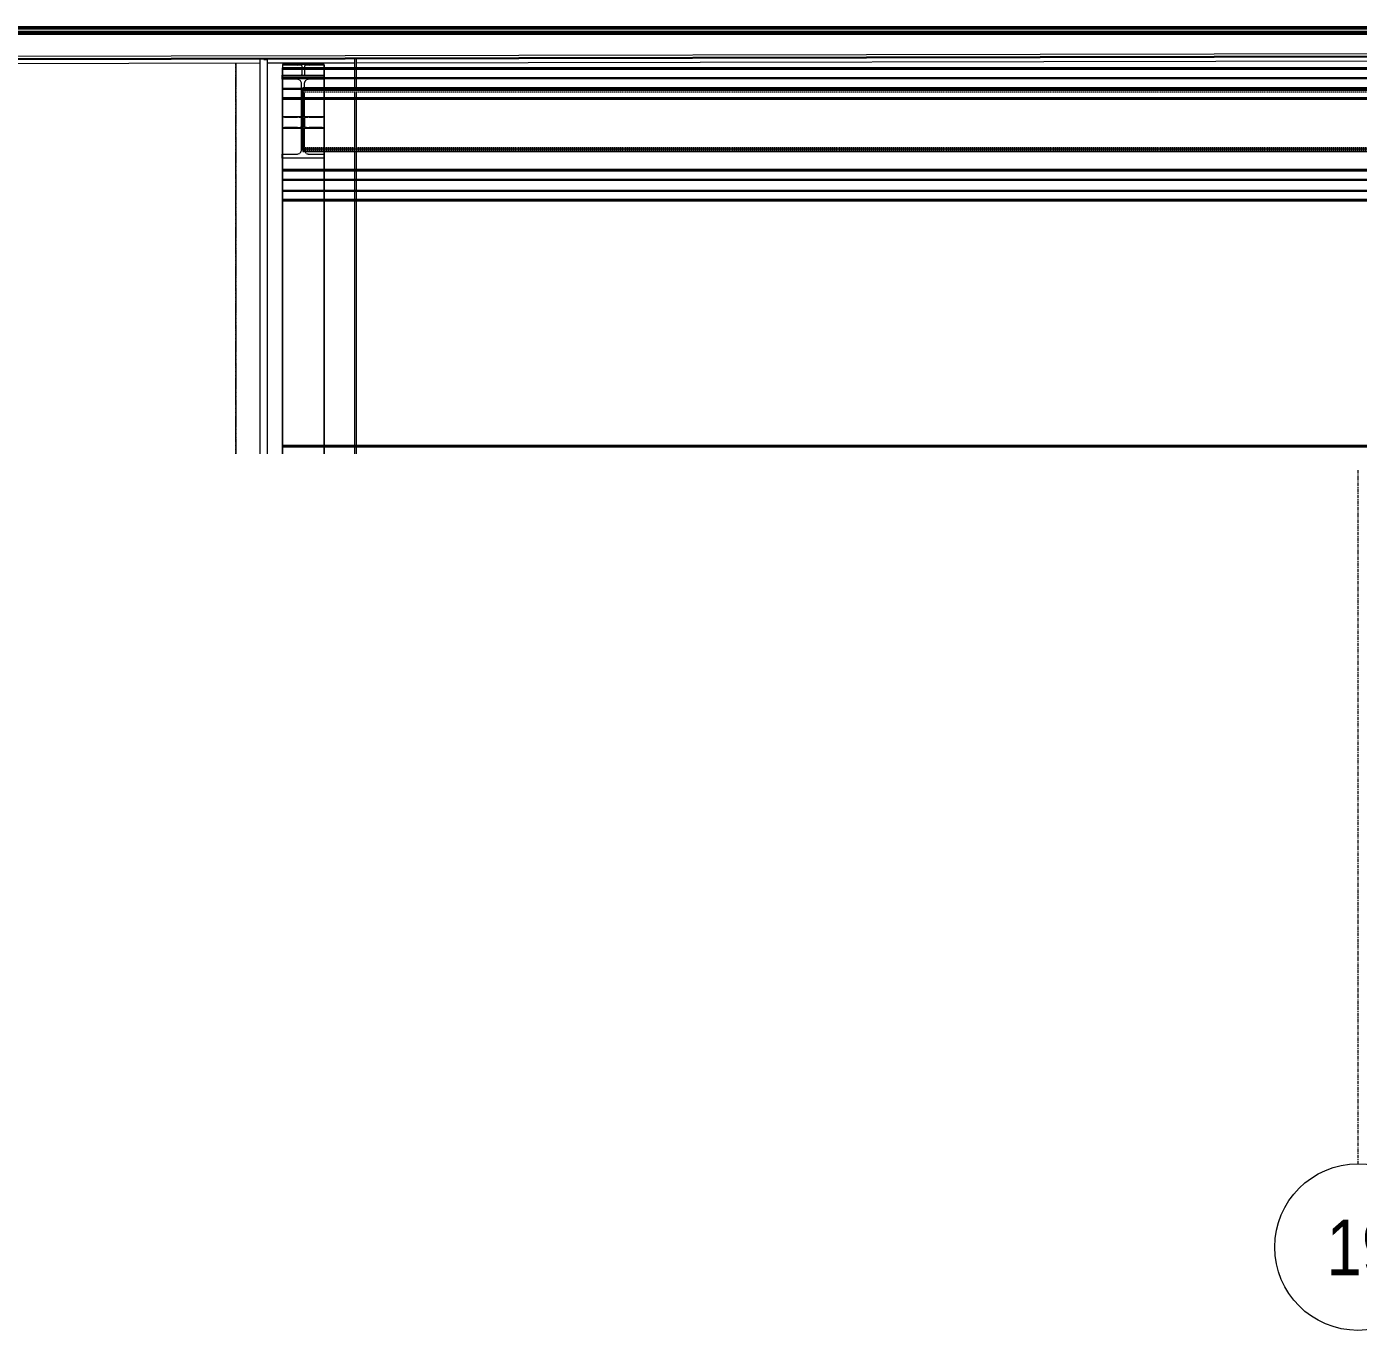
# Model space of a CAD drawing. Header units: centimetres. Extents: x -1906 to 5208, y -261 to 2955.
# Drawn here: x 3063.1 to 3543.2, y -206.2 to 263.5 of the extents above; entities that cross this region are included whole.
import ezdxf

# ---------------------------------------------------------------- set-up
doc = ezdxf.new("R2010")
doc.units = ezdxf.units.CM
for name, pattern in [('_Overhead', [0.47625, 0.3175, -0.15875]), ('_Overhead_2_', [0.47625, 0.3175, -0.15875]), ('Grid Line', [2.2225, 1.27, -0.3175, 0.3175, -0.3175]), ('Hidden', [0.714375, 0.47625, -0.238125])]:
    doc.linetypes.add(name, pattern=pattern)
for name, color, linetype, lineweight in [('A-FLOR', 7, 'Continuous', 18), ('A-WALL', 7, 'Continuous', 18), ('S-BEAM', 7, 'Continuous', 18), ('S-COLS', 7, 'Continuous', 18), ('S-GRID', 7, 'Continuous', 9), ('S-GRID-IDEN', 7, 'Continuous', 9)]:
    doc.layers.add(name, color=color, linetype=linetype, lineweight=lineweight)
doc.styles.add('Saira Condensed_1', font='SairaCondensed-Regular.ttf', dxfattribs={"height": 20})

# ---------------------------------------------------------------- blocks, each defined once
blk = doc.blocks.new('UC-Perfil universal-Pilar - 300 x 150-1495537-Planta Bodega almacenamiento insumos')
at = {"layer": 'S-COLS', "color": 253, "lineweight": 9, "true_color": 0xaaaaaa}
for p, q in [((-7.5, 15), (-7.36, 15)), ((-7.5, 13.46), (-7.5, 15)), ((-7.15, 15), (-7, 15)), ((-7, 15), (-6.82, 15)), ((-6.82, 15), (-6.63, 15)), ((-6.62, 15), (-1.52, 15)), ((-1.52, 15), (-1.17, 15)), ((-1.16, 15), (-0.86, 15)), ((-0.86, 15), (-0.64, 15)), ((-0.63, 15), (-0.49, 15)), ((-0.44, 15), (-0.15, 15)), ((-0.15, 15), (0.73, 15)), ((0.92, 15), (1.14, 15)), ((1.14, 15), (1.44, 15)), ((1.44, 15), (1.8, 15)), ((1.8, 15), (2.19, 15)), ((2.2, 15), (7.07, 15)), ((7.1, 15), (7.28, 15)), ((7.28, 15), (7.43, 15)), ((7.5, 15), (7.5, 14.68)), ((7.5, 14.68), (7.5, 14)), ((-7.36, 13.46), (-7.5, 13.46)), ((-7, 13.46), (-7.15, 13.46)), ((-6.82, 13.46), (-7, 13.46)), ((-6.63, 13.46), (-6.82, 13.46)), ((-2.02, 13.46), (-6.62, 13.46)), ((-0.5, 10.09), (-0.5, 11.94)), ((-0.5, 9.74), (-0.5, 10.09)), ((-0.5, 6.14), (-0.5, 9.74)), ((0.49, 11.94), (0.49, 10.4)), ((0.49, 10.27), (0.49, 10.12)), ((0.49, 10.09), (0.49, 9.93)), ((0.49, 9.62), (0.49, 9.45)), ((2.19, 13.46), (2.01, 13.46)), ((7.07, 13.46), (2.2, 13.46)), ((7.28, 13.46), (7.1, 13.46)), ((7.43, 13.46), (7.28, 13.46)), ((7.5, 14), (7.5, 13.65)), ((7.5, 13.65), (7.5, 13.46)), ((-0.5, 0), (-0.5, 6.14)), ((0.49, 9.12), (0.49, 8.95)), ((0.49, 8.62), (0.49, 8.45)), ((0.49, 8.43), (0.49, 8.2)), ((0.49, 8.2), (0.49, 6.14)), ((0.49, 6.14), (0.49, 0)), ((-0.5, -0.16), (-0.5, 0)), ((-0.5, -3.78), (-0.5, -0.35)), ((-0.5, -11.94), (-0.5, -3.94)), ((0.49, 0), (0.49, -0.18)), ((0.49, -0.39), (0.49, -2.95)), ((0.49, -3.05), (0.49, -3.7)), ((0.49, -3.92), (0.49, -10.15)), ((-7.5, -13.46), (-7.36, -13.46)), ((-7.5, -15), (-7.5, -13.46)), ((-7.36, -13.46), (-6.15, -13.46)), ((-6.15, -13.46), (-2.02, -13.46)), ((0.49, -10.15), (0.49, -10.39)), ((0.49, -10.39), (0.49, -10.62)), ((0.49, -10.65), (0.49, -10.82)), ((0.49, -11.15), (0.49, -11.32)), ((0.49, -11.65), (0.49, -11.82)), ((2.01, -13.46), (2.17, -13.46)), ((2.2, -13.46), (6.43, -13.46)), ((6.43, -13.46), (7.5, -13.46)), ((7.5, -13.46), (7.5, -15)), ((-7.36, -15), (-7.5, -15)), ((-5.21, -15), (-7.36, -15)), ((-1.55, -15), (-5.21, -15)), ((-1.19, -15), (-1.52, -15)), ((-0.89, -15), (-1.16, -15)), ((-0.65, -15), (-0.86, -15)), ((-0.5, -15), (-0.63, -15)), ((0.73, -15), (-0.45, -15)), ((0.9, -15), (0.77, -15)), ((1.12, -15), (0.92, -15)), ((1.42, -15), (1.14, -15)), ((1.77, -15), (1.44, -15)), ((2.16, -15), (1.8, -15)), ((5.49, -15), (2.2, -15)), ((7.5, -15), (5.49, -15))]:
    blk.add_line(p, q, dxfattribs=at)
for centre, start, end in [((-2.02, 11.94), 70.6566, 86.0576), ((-2.02, 11.94), 60, 70.4616), ((-2.02, 11.94), 39.0034, 55.0026), ((-2.02, 11.94), 20.9808, 38.7846), ((-2.02, 11.94), 0, 20.4999), ((2.01, 11.94), 150, 180), ((2.01, 11.94), 138.4234, 145.9576), ((2.01, 11.94), 126.2174, 138.3219), ((2.01, 11.94), 112.7123, 120), ((2.01, 11.94), 98.6179, 112.5638), ((2.01, 11.94), 90, 98.4439), ((-2.02, -11.94), 273.9424, 288.3464), ((-2.02, -11.94), 289.5384, 300), ((-2.02, -11.94), 304.9974, 319.9952), ((-2.02, -11.94), 323.0251, 330), ((-2.02, -11.94), 330, 337.0116), ((-2.02, -11.94), 339.5001, 358.8413), ((2.01, -11.94), 187.2232, 194.984), ((2.01, -11.94), 194.9888, 200.9435), ((2.01, -11.94), 221.6781, 233.0105), ((2.01, -11.94), 240, 246.5304), ((2.01, -11.94), 247.4362, 260.475), ((2.01, -11.94), 261.5561, 270)]:
    blk.add_arc(centre, 1.52, start, end, dxfattribs=at)
blk = doc.blocks.new('M_S Shapes - 150 x 400-V70-Planta Bodega almacenamiento insumos')
at = {"layer": 'S-BEAM', "color": 254, "lineweight": 9, "true_color": 0xcccccc}
for p, q in [((-2920.44, 249.88), (-2935.44, 249.88)), ((-2935.44, 249.88), (-2935.44, 249.83)), ((-2935.44, 249.83), (-2935.44, 248.7)), ((-2935.44, 249.83), (-2935.44, 248.7)), ((-2934.7, 249.74), (-2929.99, 249.66)), ((-2925.88, 249.66), (-2921.17, 249.74)), ((-2920.44, 249.83), (-2920.44, 249.88)), ((-2920.44, 248.7), (-2920.44, 249.83)), ((-2920.44, 249.83), (-2920.44, 248.7)), ((-2935.44, 248.7), (-2935.44, 245.78)), ((-2935.44, 248.7), (-2935.44, 245.78)), ((-2935.44, 245.83), (-2935.44, 245.78)), ((-2935.44, 245.78), (-2935.44, 245.11)), ((-2935.44, 245.78), (-2920.44, 245.78)), ((-2935.44, 245.11), (-2935.44, 245.78)), ((-2935.44, 245.78), (-2935.44, 245.11)), ((-2935.44, 245.11), (-2935.44, 244.76)), ((-2935.44, 244.76), (-2935.44, 245.11)), ((-2935.44, 245.11), (-2935.44, 244.76)), ((-2929.99, 246), (-2934.7, 245.92)), ((-2928.52, 249.49), (-2928.52, 248.7)), ((-2928.52, 248.7), (-2928.52, 246.18)), ((-2927.35, 248.7), (-2927.35, 249.49)), ((-2927.35, 246.18), (-2927.35, 248.7)), ((-2921.17, 245.92), (-2925.88, 246)), ((-2920.44, 245.78), (-2920.44, 248.7)), ((-2920.44, 248.7), (-2920.44, 245.78)), ((-2920.44, 245.78), (-2920.44, 245.83)), ((-2920.44, 245.11), (-2920.44, 245.78)), ((-2920.44, 245.78), (-2920.44, 245.11)), ((-2920.44, 245.78), (-2920.44, 245.11)), ((-2920.44, 244.76), (-2920.44, 245.11)), ((-2920.44, 245.11), (-2920.44, 244.76)), ((-2920.44, 245.11), (-2920.44, 244.76)), ((-2935.44, 244.76), (-2935.44, 241.19)), ((-2935.44, 241.19), (-2935.44, 244.76)), ((-2935.44, 244.76), (-2935.44, 241.19)), ((-2935.44, 241.19), (-2935.44, 240.84)), ((-2935.44, 240.84), (-2935.44, 241.19)), ((-2935.44, 241.19), (-2935.44, 240.84)), ((-2935.44, 240.84), (-2935.44, 237.25)), ((-2935.44, 237.25), (-2935.44, 240.84)), ((-2935.44, 240.84), (-2935.44, 237.25)), ((-2920.44, 241.51), (-2920.44, 244.76)), ((-2920.44, 244.76), (-2920.44, 241.51)), ((-2920.44, 244.76), (-2920.44, 241.19)), ((-2920.44, 241.23), (-2920.44, 241.38)), ((-2920.44, 241.38), (-2920.44, 241.23)), ((-2920.44, 241.03), (-2920.44, 241.19)), ((-2920.44, 241.19), (-2920.44, 241.03)), ((-2920.44, 241.19), (-2920.44, 240.84)), ((-2920.44, 240.84), (-2920.44, 237.25)), ((-2920.44, 240.56), (-2920.44, 240.73)), ((-2920.44, 240.73), (-2920.44, 240.56)), ((-2920.44, 240.06), (-2920.44, 240.23)), ((-2920.44, 240.23), (-2920.44, 240.06)), ((-2935.44, 237.25), (-2935.44, 227.01)), ((-2935.44, 212.06), (-2935.44, 237.25)), ((-2935.44, 237.25), (-2935.44, 231.06)), ((-2920.44, 239.56), (-2920.44, 239.73)), ((-2920.44, 239.73), (-2920.44, 239.56)), ((-2920.44, 239.3), (-2920.44, 239.53)), ((-2920.44, 239.53), (-2920.44, 239.3)), ((-2920.44, 237.25), (-2920.44, 239.3)), ((-2920.44, 239.3), (-2920.44, 237.25)), ((-2920.44, 227.01), (-2920.44, 237.25)), ((-2920.44, 237.25), (-2920.44, 231.06)), ((-2920.44, 237.25), (-2920.44, 212.06)), ((-2935.44, 231.06), (-2935.44, 227.01)), ((-2920.44, 231.06), (-2920.44, 227.01)), ((-2935.44, 227.01), (-2935.44, 212.06)), ((-2935.44, 227.01), (-2935.44, 217.65)), ((-2920.44, 220.96), (-2920.44, 227.01)), ((-2920.44, 227.01), (-2920.44, 220.96)), ((-2920.44, 220.72), (-2920.44, 220.96)), ((-2920.44, 220.96), (-2920.44, 220.72)), ((-2935.44, 216.11), (-2935.44, 212.06)), ((-2920.44, 220.49), (-2920.44, 220.71)), ((-2920.44, 220.71), (-2920.44, 220.49)), ((-2920.44, 220.29), (-2920.44, 220.46)), ((-2920.44, 220.46), (-2920.44, 220.29)), ((-2920.44, 219.79), (-2920.44, 219.96)), ((-2920.44, 219.96), (-2920.44, 219.79)), ((-2920.44, 219.29), (-2920.44, 219.46)), ((-2920.44, 219.46), (-2920.44, 219.29)), ((-2920.44, 218.79), (-2920.44, 218.98)), ((-2920.44, 218.98), (-2920.44, 218.79)), ((-2920.44, 218.64), (-2920.44, 218.79)), ((-2920.44, 218.79), (-2920.44, 218.64)), ((-2920.44, 212.06), (-2920.44, 218.51)), ((-2920.44, 218.51), (-2920.44, 212.06)), ((-2935.44, 212.06), (-2935.44, 208.47)), ((-2935.44, 208.47), (-2935.44, 212.06)), ((-2935.44, 212.06), (-2935.44, 208.47)), ((-2920.44, 208.47), (-2920.44, 212.06)), ((-2920.44, 212.06), (-2920.44, 208.47)), ((-2920.44, 212.06), (-2920.44, 208.47)), ((-2935.44, 208.4), (-2935.44, 208.12)), ((-2935.44, 208.12), (-2935.44, 208.4)), ((-2935.44, 208.4), (-2935.44, 208.12)), ((-2935.44, 208.12), (-2935.44, 204.55)), ((-2935.44, 204.55), (-2935.44, 208.12)), ((-2935.44, 208.12), (-2935.44, 204.55)), ((-2920.44, 208.12), (-2920.44, 208.4)), ((-2920.44, 208.4), (-2920.44, 208.12)), ((-2920.44, 208.4), (-2920.44, 208.12)), ((-2920.44, 204.55), (-2920.44, 208.12)), ((-2920.44, 208.12), (-2920.44, 204.55)), ((-2920.44, 208.12), (-2920.44, 204.55)), ((-2935.44, 204.55), (-2935.44, 204.2)), ((-2935.44, 204.2), (-2935.44, 204.55)), ((-2935.44, 204.55), (-2935.44, 204.2)), ((-2935.44, 204.2), (-2935.44, 200.61)), ((-2935.44, 200.61), (-2935.44, 204.2)), ((-2935.44, 204.2), (-2935.44, 200.61)), ((-2920.44, 204.2), (-2920.44, 204.55)), ((-2920.44, 204.55), (-2920.44, 204.2)), ((-2920.44, 204.55), (-2920.44, 204.2)), ((-2920.44, 200.61), (-2920.44, 204.2)), ((-2920.44, 204.2), (-2920.44, 200.61)), ((-2920.44, 204.2), (-2920.44, 200.61)), ((-2935.44, 200.61), (-2935.44, 112.64)), ((-2935.44, 112.64), (-2935.44, 200.61)), ((-2935.44, 200.61), (-2935.44, 112.64)), ((-2920.44, 112.64), (-2920.44, 200.61)), ((-2920.44, 200.61), (-2920.44, 112.64)), ((-2920.44, 200.61), (-2920.44, 112.64)), ((-2935.44, 112.64), (-2935.44, 109.59)), ((-2935.44, 109.59), (-2935.44, 112.64)), ((-2935.44, 112.64), (-2935.44, 109.59)), ((-2920.44, 109.59), (-2920.44, 112.64)), ((-2920.44, 112.64), (-2920.44, 109.59)), ((-2920.44, 112.64), (-2920.44, 109.59))]:
    blk.add_line(p, q, dxfattribs=at)
for centre, major_axis, start_param, end_param in [((-2934.56, 249.83), (0.88, 0), 3.141593, 4.54724), ((-2930.28, 249.49), (1.76, 0), 0, 1.405647), ((-2925.59, 249.49), (1.76, 0), 1.735945, 3.141593), ((-2921.32, 249.83), (0.88, 0), 4.877538, 6.283185), ((-2934.56, 245.83), (0.88, 0), 2.673044, 3.141593), ((-2934.56, 245.83), (0.88, 0), 2.204494, 2.673044), ((-2934.56, 245.83), (0.88, 0), 1.97022, 2.204494), ((-2934.56, 245.83), (0.88, 0), 1.735945, 1.97022), ((-2930.28, 246.18), (1.76, 0), 4.877538, 5.111813), ((-2930.28, 246.18), (1.76, 0), 5.111813, 6.048911), ((-2930.28, 246.18), (1.76, 0), 6.048911, 6.283185), ((-2925.59, 246.18), (1.76, 0), 3.141593, 4.54724), ((-2921.32, 245.83), (0.88, 0), 0, 1.405647)]:
    blk.add_ellipse(centre, major_axis=major_axis, ratio=0.10227, start_param=start_param, end_param=end_param, dxfattribs=at)
blk = doc.blocks.new('Costanera Perfil Z - Parametrizado - Costanera Perfil Z - Parametrizado-1497837-Planta Bodega almacenamiento insumos')
at = {"layer": 'S-BEAM', "color": 254, "lineweight": 9, "true_color": 0xcccccc}
for p, q in [((-5.73, 244.42), (-5.73, -829.56)), ((-5.43, 244.42), (-5.43, -829.56)), ((-5.37, -829.56), (-5.37, 244.42)), ((-5.13, 244.42), (-5.13, -829.56)), ((-5.37, -829.56), (-5.73, -829.56)), ((-5.73, -829.56), (-5.43, -829.56)), ((-5.37, -829.56), (-5.13, -829.56)), ((-2.68, -829.56), (-5.37, -829.56)), ((-5.13, -829.56), (-2.68, -829.56))]:
    blk.add_line(p, q, dxfattribs=at)
blk = doc.blocks.new('Costanera Perfil Z - Parametrizado - Costanera Perfil Z - Parametrizado-V71-Planta Bodega almacenamiento insumos')
at = {"layer": 'S-BEAM', "color": 254, "lineweight": 9, "true_color": 0xcccccc}
for p, q in [((-5.73, 244.42), (-5.73, -829.56)), ((-5.43, 244.42), (-5.43, -829.56)), ((-5.37, -829.56), (-5.37, 244.42)), ((-5.13, 244.42), (-5.13, -829.56)), ((-2.13, 244.42), (-2.13, -829.56)), ((-1.78, 244.42), (-1.78, -829.56)), ((1.78, 244.42), (1.78, -829.56)), ((2.13, 244.42), (2.13, -829.56)), ((5.13, 244.42), (5.13, -829.56)), ((5.37, 244.42), (5.37, -829.56)), ((5.43, 244.42), (5.43, -829.56)), ((5.73, 244.42), (5.73, -829.56)), ((-5.37, -829.56), (-5.73, -829.56)), ((-5.73, -829.56), (-5.43, -829.56)), ((-5.37, -829.56), (-5.13, -829.56)), ((2.13, -829.56), (-5.37, -829.56)), ((-5.13, -829.56), (1.78, -829.56)), ((1.78, -829.56), (-2.13, -829.56)), ((-2.13, -829.56), (-1.78, -829.56)), ((-1.78, -829.56), (1.78, -829.56)), ((1.78, -829.56), (-1.78, -829.56)), ((-1.78, -829.56), (1.78, -829.56)), ((1.78, -829.56), (2.13, -829.56)), ((2.13, -829.56), (1.78, -829.56)), ((1.78, -829.56), (2.13, -829.56)), ((2.13, -829.56), (5.37, -829.56)), ((5.13, -829.56), (2.13, -829.56)), ((5.43, -829.56), (5.13, -829.56)), ((5.43, -829.56), (5.73, -829.56)), ((5.73, -829.56), (5.43, -829.56))]:
    blk.add_line(p, q, dxfattribs=at)
blk = doc.blocks.new('Costanera Perfil Z - Parametrizado - Costanera Perfil Z - Parametrizado-V72-Planta Bodega almacenamiento insumos')
at = {"layer": 'S-BEAM', "color": 254, "lineweight": 9, "true_color": 0xcccccc}
for p, q in [((1.78, 244.42), (1.78, -829.56)), ((2.13, 244.42), (2.13, -829.56)), ((5.13, 244.42), (5.13, -829.56)), ((5.37, 244.42), (5.37, -829.56)), ((5.43, 244.42), (5.43, -829.56)), ((5.73, 244.42), (5.73, -829.56)), ((-5.73, -15.62), (-5.73, -829.56)), ((-5.43, -15.62), (-5.43, -829.56)), ((-5.37, -829.56), (-5.37, -15.62)), ((-5.13, -15.62), (-5.13, -829.56)), ((-2.13, -15.61), (-2.13, -829.56)), ((-1.78, -15.61), (-1.78, -829.56)), ((-5.37, -829.56), (-5.73, -829.56)), ((-5.73, -829.56), (-5.43, -829.56)), ((-5.37, -829.56), (-5.13, -829.56)), ((2.13, -829.56), (-5.37, -829.56)), ((-5.13, -829.56), (1.78, -829.56)), ((1.78, -829.56), (-2.13, -829.56)), ((-2.13, -829.56), (-1.78, -829.56)), ((-1.78, -829.56), (1.78, -829.56)), ((1.78, -829.56), (-1.78, -829.56)), ((-1.78, -829.56), (1.78, -829.56)), ((1.78, -829.56), (2.13, -829.56)), ((2.13, -829.56), (1.78, -829.56)), ((1.78, -829.56), (2.13, -829.56)), ((2.13, -829.56), (5.37, -829.56)), ((5.13, -829.56), (2.13, -829.56)), ((5.43, -829.56), (5.13, -829.56)), ((5.43, -829.56), (5.73, -829.56)), ((5.73, -829.56), (5.43, -829.56))]:
    blk.add_line(p, q, dxfattribs=at)
blk = doc.blocks.new('HSS Rectangular - 120 x 220-1499642-Planta Bodega almacenamiento insumos')
at = {"layer": 'S-BEAM', "color": 254, "lineweight": 9, "true_color": 0xcccccc}
for p, q in [((-2920.44, 241.51), (-2928.08, 241.51)), ((-2928.08, 241.51), (-2928.08, 241.48)), ((-2928.08, 241.51), (-2928.08, 241.23)), ((-2928.08, 241.48), (-2928.08, 241.23)), ((-2928.08, 241.2), (-2928.08, 241.03)), ((-2928.08, 241.2), (-2928.08, 241.03)), ((-2928.08, 241.03), (-2928.08, 240.85)), ((-2928.08, 240.98), (-2928.08, 241.01)), ((-2928.08, 240.98), (-2928.08, 241.01)), ((-2928.08, 240.88), (-2928.08, 240.98)), ((-2928.08, 240.88), (-2928.08, 240.98)), ((-2928.08, 240.81), (-2928.08, 240.56)), ((-2928.08, 240.73), (-2928.08, 240.56)), ((-2928.08, 240.56), (-2928.08, 240.73)), ((-2928.08, 240.56), (-2928.08, 240.73)), ((-2928.08, 237.25), (-2928.08, 240.56)), ((-2928.08, 240.39), (-2928.08, 240.53)), ((-2928.08, 240.23), (-2928.08, 240.06)), ((-2928.08, 240.06), (-2928.08, 240.23)), ((-2928.08, 240.06), (-2928.08, 240.23)), ((-2195.58, 241.51), (-2920.44, 241.51)), ((-2928.08, 240.03), (-2928.08, 237.25)), ((-2928.08, 239.73), (-2928.08, 239.56)), ((-2928.08, 239.56), (-2928.08, 239.73)), ((-2928.08, 239.53), (-2928.08, 237.25)), ((-2928.08, 239.06), (-2928.08, 239.53)), ((-2928.08, 237.25), (-2928.08, 239.06)), ((-2928.08, 237.25), (-2928.08, 230.08)), ((-2928.08, 228.84), (-2928.08, 237.25)), ((-2928.08, 237.25), (-2928.08, 228.89)), ((-2928.08, 230.03), (-2928.08, 237.25)), ((-2928.08, 230.08), (-2928.08, 227.4)), ((-2928.08, 227.4), (-2928.08, 230.03)), ((-2928.08, 228.89), (-2928.08, 227.4)), ((-2928.08, 227.4), (-2928.08, 228.84)), ((-2928.08, 227.4), (-2928.08, 227.23)), ((-2928.08, 227.23), (-2928.08, 227.4)), ((-2928.08, 227.4), (-2928.08, 227.23)), ((-2928.08, 227.23), (-2928.08, 227.4)), ((-2928.08, 227.18), (-2928.08, 220.49)), ((-2928.08, 220.46), (-2928.08, 227.18)), ((-2928.08, 227.18), (-2928.08, 220.96)), ((-2928.08, 220.96), (-2928.08, 227.18)), ((-2928.08, 220.72), (-2928.08, 220.96)), ((-2928.08, 220.49), (-2928.08, 220.96)), ((-2928.08, 220.49), (-2928.08, 220.72)), ((-2928.08, 220.46), (-2928.08, 220.29)), ((-2928.08, 220.46), (-2928.08, 219.51)), ((-2928.08, 220.29), (-2928.08, 220.46)), ((-2928.08, 220.29), (-2928.08, 220.46)), ((-2928.08, 220.04), (-2928.08, 220.14)), ((-2928.08, 220.04), (-2928.08, 220.14)), ((-2928.08, 220.01), (-2928.08, 220.04)), ((-2928.08, 220.01), (-2928.08, 220.04)), ((-2928.08, 219.96), (-2928.08, 219.79)), ((-2928.08, 219.64), (-2928.08, 219.51)), ((-2928.08, 219.51), (-2920.44, 219.51)), ((-2920.44, 219.51), (-2195.58, 219.51))]:
    blk.add_line(p, q, dxfattribs=at)
at = {"layer": 'S-BEAM', "color": 254, "linetype": 'Hidden', "lineweight": 9, "true_color": 0xcccccc}
for p, q in [((-2928.08, 241.01), (-2920.44, 241.01)), ((-2920.44, 241.01), (-2195.58, 241.01)), ((-2928.08, 220.01), (-2920.44, 220.01)), ((-2920.44, 220.01), (-2195.58, 220.01))]:
    blk.add_line(p, q, dxfattribs=at)
blk = doc.blocks.new('Costanera Perfil Z - Parametrizado - h_22cm-1725872-Planta Bodega almacenamiento insumos')
at = {"layer": 'S-BEAM', "color": 254, "lineweight": 9, "true_color": 0xcccccc}
for p, q in [((-10.75, -662.81), (-10.75, 2410.56)), ((-10.75, 2410.56), (-10.75, -662.81)), ((-10.45, 2410.56), (-10.45, -662.81)), ((-10.45, 2410.56), (-10.45, -662.81)), ((-8.8, 2385.58), (-8.8, -662.81)), ((-8.8, 2385.58), (-8.8, -662.81))]:
    blk.add_line(p, q, dxfattribs=at)
blk = doc.blocks.new('Costanera Perfil Z - Parametrizado - h_22cm-1725829-Planta Bodega almacenamiento insumos')
at = {"layer": 'S-BEAM', "color": 254, "lineweight": 9, "true_color": 0xcccccc}
for p, q in [((-10.75, -661.98), (-10.75, 2411.39)), ((-10.75, 2411.39), (-10.75, -661.98)), ((-10.45, 2411.39), (-10.45, -661.98)), ((-10.45, 2411.39), (-10.45, -661.98)), ((-8.8, 2386.41), (-8.8, -661.98)), ((-8.8, 2386.41), (-8.8, -661.98))]:
    blk.add_line(p, q, dxfattribs=at)
blk = doc.blocks.new('Costanera Perfil Z - Parametrizado - h_22cm-1725795-Planta Bodega almacenamiento insumos')
at = {"layer": 'S-BEAM', "color": 254, "lineweight": 9, "true_color": 0xcccccc}
for p, q in [((-10.75, -662.4), (-10.75, 2385.99)), ((-10.75, 2385.99), (-10.75, -662.4)), ((-10.45, 2385.99), (-10.45, -662.4)), ((-10.45, 2385.99), (-10.45, -662.4)), ((-8.8, 2385.99), (-8.8, -662.4)), ((-8.8, 2385.99), (-8.8, -662.4))]:
    blk.add_line(p, q, dxfattribs=at)
blk = doc.blocks.new('Costanera Perfil Z - Parametrizado - h_22cm-1725974-Planta Bodega almacenamiento insumos')
at = {"layer": 'S-BEAM', "color": 254, "lineweight": 9, "true_color": 0xcccccc}
for p, q in [((-10.75, -1416), (-10.75, 1391.02)), ((-10.75, 1391.02), (-10.75, -1416)), ((-10.45, 1391.02), (-10.45, -1416)), ((-10.45, 1391.02), (-10.45, -1416)), ((-8.8, 1391.02), (-8.8, -1416)), ((-8.8, 1391.02), (-8.8, -1416))]:
    blk.add_line(p, q, dxfattribs=at)
blk = doc.blocks.new('Costanera Perfil Z - Parametrizado - h_22cm-V77-Planta Bodega almacenamiento insumos')
at = {"layer": 'S-BEAM', "color": 254, "lineweight": 9, "true_color": 0xcccccc}
for p, q in [((-10.75, -1416), (-10.75, 1391.02)), ((-10.75, 1391.02), (-10.75, -1416)), ((-10.45, 1391.02), (-10.45, -1416)), ((-10.45, 1391.02), (-10.45, -1416)), ((-8.8, 1391.02), (-8.8, -1416)), ((-8.8, 1391.02), (-8.8, -1416))]:
    blk.add_line(p, q, dxfattribs=at)
blk = doc.blocks.new('Costanera Perfil Z - Parametrizado - h_22cm-V78-Planta Bodega almacenamiento insumos')
at = {"layer": 'S-BEAM', "color": 254, "lineweight": 9, "true_color": 0xcccccc}
for p, q in [((-10.75, -1416), (-10.75, 1391.02)), ((-10.75, 1391.02), (-10.75, -1416)), ((-10.45, 1391.02), (-10.45, -1416)), ((-10.45, 1391.02), (-10.45, -1416)), ((-8.8, 1391.02), (-8.8, -1416)), ((-8.8, 1391.02), (-8.8, -1416))]:
    blk.add_line(p, q, dxfattribs=at)
blk = doc.blocks.new('PQ_RVR_EST-01_ZZ_ZZ_MO_T_A_rvt-2-Planta Bodega almacenamiento insumos')
at = {"layer": 'A-FLOR', "color": 254, "linetype": '_Overhead', "lineweight": 9, "true_color": 0xd4d4d4}
for p, q in [((-2952.28, 109.59), (-2952.28, 250.45)), ((-2952.28, 250.45), (-2952.28, 109.59))]:
    blk.add_line(p, q, dxfattribs=at)
at = {"layer": 'S-BEAM', "color": 254, "lineweight": 9, "true_color": 0xcccccc}
for name, p, rotation in [('Costanera Perfil Z - Parametrizado - h_22cm-1725872-Planta Bodega almacenamiento insumos', (-2524.27, 272.34), 90.00000000000001), ('Costanera Perfil Z - Parametrizado - h_22cm-1725829-Planta Bodega almacenamiento insumos', (-2523.44, 272.08), 90.00000000000001), ('Costanera Perfil Z - Parametrizado - h_22cm-1725795-Planta Bodega almacenamiento insumos', (-2523.85, 271.54), 90.00000000000001), ('Costanera Perfil Z - Parametrizado - h_22cm-1725974-Planta Bodega almacenamiento insumos', (-3518.83, 271.54), 90.00000000000001), ('Costanera Perfil Z - Parametrizado - h_22cm-V77-Planta Bodega almacenamiento insumos', (-3518.83, 271.54), 90.00000000000001), ('Costanera Perfil Z - Parametrizado - h_22cm-V78-Planta Bodega almacenamiento insumos', (-3518.83, 271.54), 90.00000000000001), ('Costanera Perfil Z - Parametrizado - Costanera Perfil Z - Parametrizado-V72-Planta Bodega almacenamiento insumos', (-2105.88, 242.98), 269.9999999999998), ('Costanera Perfil Z - Parametrizado - Costanera Perfil Z - Parametrizado-V71-Planta Bodega almacenamiento insumos', (-2105.88, 206.33), 269.9999999999998), ('Costanera Perfil Z - Parametrizado - Costanera Perfil Z - Parametrizado-1497837-Planta Bodega almacenamiento insumos', (-2105.88, 106.91), 269.9999999999998)]:
    blk.add_blockref(name, p, dxfattribs=dict(at, rotation=rotation))
for name in ['M_S Shapes - 150 x 400-V70-Planta Bodega almacenamiento insumos', 'HSS Rectangular - 120 x 220-1499642-Planta Bodega almacenamiento insumos']:
    blk.add_blockref(name, (0, 0), dxfattribs=at)
at = {"layer": 'S-COLS', "color": 254, "lineweight": 9, "true_color": 0xcccccc}
blk.add_blockref('UC-Perfil universal-Pilar - 300 x 150-1495537-Planta Bodega almacenamiento insumos', (-2928.08, 231.11), dxfattribs=at)
blk = doc.blocks.new('M_S Shapes - 150 x 400-V84-Planta Bodega almacenamiento insumos')
at = {"layer": 'S-BEAM', "color": 254, "lineweight": 9, "true_color": 0xcccccc}
for p, q in [((-2935.44, 231.1), (-2935.44, 231.06)), ((-2935.44, 231.06), (-2935.44, 227.01)), ((-2935.44, 231.06), (-2935.44, 227.01)), ((-2935.09, 231.1), (-2935.23, 231.1)), ((-2934.91, 231.1), (-2935.08, 231.1)), ((-2934.71, 231.1), (-2934.9, 231.1)), ((-2929.62, 231.1), (-2934.7, 231.1)), ((-2934.7, 230.97), (-2929.99, 230.89)), ((-2929.26, 231.1), (-2929.6, 231.1)), ((-2928.95, 231.1), (-2929.24, 231.1)), ((-2928.72, 231.1), (-2928.94, 231.1)), ((-2928.58, 231.1), (-2928.71, 231.1)), ((-2928.08, 231.1), (-2928.53, 231.1)), ((-2928.52, 230.71), (-2928.52, 227.4)), ((-2927.35, 231.1), (-2928.08, 231.1)), ((-2927.35, 230.03), (-2927.35, 230.71)), ((-2927.17, 231.1), (-2927.31, 231.1)), ((-2926.95, 231.1), (-2927.16, 231.1)), ((-2926.65, 231.1), (-2926.94, 231.1)), ((-2926.29, 231.1), (-2926.64, 231.1)), ((-2925.9, 231.1), (-2926.28, 231.1)), ((-2921.01, 231.1), (-2925.88, 231.1)), ((-2925.88, 230.89), (-2921.17, 230.97)), ((-2920.81, 231.1), (-2920.98, 231.1)), ((-2920.65, 231.1), (-2920.8, 231.1)), ((-2920.44, 231.06), (-2920.44, 231.1)), ((-2920.44, 227.01), (-2920.44, 231.06)), ((-2920.44, 231.06), (-2920.44, 227.01)), ((-2935.44, 227.06), (-2935.44, 227.01)), ((-2935.44, 227.01), (-2935.44, 212.06)), ((-2935.44, 227.01), (-2920.44, 227.01)), ((-2935.44, 212.06), (-2935.44, 227.01)), ((-2935.44, 227.01), (-2935.44, 217.65)), ((-2929.99, 227.23), (-2934.7, 227.15)), ((-2927.35, 228.84), (-2927.35, 230.03)), ((-2927.35, 227.4), (-2927.35, 228.84)), ((-2921.17, 227.15), (-2925.88, 227.23)), ((-2920.44, 227.01), (-2920.44, 227.06)), ((-2920.44, 220.96), (-2920.44, 227.01)), ((-2920.44, 227.01), (-2920.44, 220.96)), ((-2920.44, 227.01), (-2920.44, 212.06)), ((-2920.44, 220.72), (-2920.44, 220.96)), ((-2920.44, 220.96), (-2920.44, 220.72)), ((-2935.44, 216.11), (-2935.44, 212.06)), ((-2920.44, 220.49), (-2920.44, 220.71)), ((-2920.44, 220.71), (-2920.44, 220.49)), ((-2920.44, 220.29), (-2920.44, 220.46)), ((-2920.44, 220.46), (-2920.44, 220.29)), ((-2920.44, 219.79), (-2920.44, 219.96)), ((-2920.44, 219.96), (-2920.44, 219.79)), ((-2920.44, 219.29), (-2920.44, 219.46)), ((-2920.44, 219.46), (-2920.44, 219.29)), ((-2920.44, 218.79), (-2920.44, 218.98)), ((-2920.44, 218.98), (-2920.44, 218.79)), ((-2920.44, 218.64), (-2920.44, 218.79)), ((-2920.44, 218.79), (-2920.44, 218.64)), ((-2920.44, 212.06), (-2920.44, 218.51)), ((-2920.44, 218.51), (-2920.44, 212.06)), ((-2935.44, 212.06), (-2935.44, 208.47)), ((-2935.44, 208.47), (-2935.44, 212.06)), ((-2935.44, 212.06), (-2935.44, 208.47)), ((-2920.44, 208.47), (-2920.44, 212.06)), ((-2920.44, 212.06), (-2920.44, 208.47)), ((-2920.44, 212.06), (-2920.44, 208.47)), ((-2935.44, 208.4), (-2935.44, 208.12)), ((-2935.44, 208.12), (-2935.44, 208.4)), ((-2935.44, 208.4), (-2935.44, 208.12)), ((-2935.44, 208.12), (-2935.44, 204.55)), ((-2935.44, 204.55), (-2935.44, 208.12)), ((-2935.44, 208.12), (-2935.44, 204.55)), ((-2920.44, 208.12), (-2920.44, 208.4)), ((-2920.44, 208.4), (-2920.44, 208.12)), ((-2920.44, 208.4), (-2920.44, 208.12)), ((-2920.44, 204.55), (-2920.44, 208.12)), ((-2920.44, 208.12), (-2920.44, 204.55)), ((-2920.44, 208.12), (-2920.44, 204.55)), ((-2935.44, 204.55), (-2935.44, 204.2)), ((-2935.44, 204.2), (-2935.44, 204.55)), ((-2935.44, 204.55), (-2935.44, 204.2)), ((-2935.44, 204.2), (-2935.44, 200.61)), ((-2935.44, 200.61), (-2935.44, 204.2)), ((-2935.44, 204.2), (-2935.44, 200.61)), ((-2920.44, 204.2), (-2920.44, 204.55)), ((-2920.44, 204.55), (-2920.44, 204.2)), ((-2920.44, 204.55), (-2920.44, 204.2)), ((-2920.44, 200.61), (-2920.44, 204.2)), ((-2920.44, 204.2), (-2920.44, 200.61)), ((-2920.44, 204.2), (-2920.44, 200.61)), ((-2935.44, 200.61), (-2935.44, 112.64)), ((-2935.44, 112.64), (-2935.44, 200.61)), ((-2935.44, 200.61), (-2935.44, 112.64)), ((-2920.44, 112.64), (-2920.44, 200.61)), ((-2920.44, 200.61), (-2920.44, 112.64)), ((-2920.44, 200.61), (-2920.44, 112.64)), ((-2935.44, 112.64), (-2935.44, 109.59)), ((-2935.44, 109.59), (-2935.44, 112.64)), ((-2935.44, 112.64), (-2935.44, 109.59)), ((-2920.44, 109.59), (-2920.44, 112.64)), ((-2920.44, 112.64), (-2920.44, 109.59)), ((-2920.44, 112.64), (-2920.44, 109.59))]:
    blk.add_line(p, q, dxfattribs=at)
for centre, major_axis, start_param, end_param in [((-2934.56, 231.06), (0.88, 0), 3.141593, 3.375867), ((-2934.56, 231.06), (0.88, 0), 3.375867, 4.54724), ((-2930.28, 230.71), (1.76, 0), 0, 1.405647), ((-2925.59, 230.71), (1.76, 0), 2.907318, 3.141593), ((-2925.59, 230.71), (1.76, 0), 2.673044, 2.907318), ((-2925.59, 230.71), (1.76, 0), 2.438769, 2.673044), ((-2925.59, 230.71), (1.76, 0), 2.204494, 2.438769), ((-2925.59, 230.71), (1.76, 0), 1.97022, 2.204494), ((-2925.59, 230.71), (1.76, 0), 1.735945, 1.97022), ((-2921.32, 231.06), (0.88, 0), 4.877538, 5.346087), ((-2921.32, 231.06), (0.88, 0), 5.346087, 5.814636), ((-2921.32, 231.06), (0.88, 0), 5.814636, 6.048911), ((-2921.32, 231.06), (0.88, 0), 6.048911, 6.283185), ((-2934.56, 227.06), (0.88, 0), 1.735945, 3.141593), ((-2930.28, 227.4), (1.76, 0), 4.877538, 5.814636), ((-2930.28, 227.4), (1.76, 0), 5.814636, 6.283185), ((-2925.59, 227.4), (1.76, 0), 3.141593, 3.610142), ((-2925.59, 227.4), (1.76, 0), 3.610142, 4.54724), ((-2921.32, 227.06), (0.88, 0), 0.468549, 1.405647), ((-2921.32, 227.06), (0.88, 0), 0, 0.468549)]:
    blk.add_ellipse(centre, major_axis=major_axis, ratio=0.10227, start_param=start_param, end_param=end_param, dxfattribs=at)
blk = doc.blocks.new('HSS Rectangular - 120 x 220-1948379-Planta Bodega almacenamiento insumos')
at = {"layer": 'S-BEAM', "color": 254, "lineweight": 9, "true_color": 0xcccccc}
for p, q in [((-2920.44, 240.51), (-2928.08, 240.51)), ((-2928.08, 240.51), (-2928.08, 240.38)), ((-2928.08, 240.51), (-2928.08, 240.38)), ((-2928.08, 240.38), (-2928.08, 240.23)), ((-2928.08, 240.23), (-2928.08, 240.03)), ((-2928.08, 240.23), (-2928.08, 240.06)), ((-2195.58, 240.51), (-2920.44, 240.51)), ((-2928.08, 240.03), (-2928.08, 239.81)), ((-2928.08, 239.88), (-2928.08, 240.01)), ((-2928.08, 239.98), (-2928.08, 240.01)), ((-2928.08, 239.88), (-2928.08, 239.98)), ((-2928.08, 239.81), (-2928.08, 239.56)), ((-2928.08, 239.73), (-2928.08, 239.56)), ((-2928.08, 239.56), (-2928.08, 239.73)), ((-2928.08, 239.56), (-2928.08, 239.73)), ((-2928.08, 237.25), (-2928.08, 239.56)), ((-2928.08, 239.53), (-2928.08, 237.25)), ((-2928.08, 239.06), (-2928.08, 239.53)), ((-2928.08, 239.3), (-2928.08, 239.53)), ((-2928.08, 239.06), (-2928.08, 239.3)), ((-2928.08, 239.06), (-2928.08, 237.25)), ((-2928.08, 237.25), (-2928.08, 239.06)), ((-2928.08, 237.25), (-2928.08, 230.08)), ((-2928.08, 228.84), (-2928.08, 237.25)), ((-2928.08, 237.25), (-2928.08, 228.89)), ((-2928.08, 230.03), (-2928.08, 237.25)), ((-2928.08, 230.08), (-2928.08, 227.4)), ((-2928.08, 227.4), (-2928.08, 230.03)), ((-2928.08, 228.89), (-2928.08, 227.4)), ((-2928.08, 227.4), (-2928.08, 228.84)), ((-2928.08, 227.4), (-2928.08, 227.23)), ((-2928.08, 227.23), (-2928.08, 227.4)), ((-2928.08, 227.4), (-2928.08, 227.23)), ((-2928.08, 227.23), (-2928.08, 227.4)), ((-2928.08, 227.18), (-2928.08, 220.49)), ((-2928.08, 219.46), (-2928.08, 227.18)), ((-2928.08, 227.18), (-2928.08, 219.98)), ((-2928.08, 220.96), (-2928.08, 227.18)), ((-2928.08, 220.49), (-2928.08, 220.96)), ((-2928.08, 220.46), (-2928.08, 220.29)), ((-2928.08, 220.29), (-2928.08, 220.46)), ((-2928.08, 219.96), (-2928.08, 219.79)), ((-2928.08, 219.79), (-2928.08, 219.96)), ((-2928.08, 219.79), (-2928.08, 219.96)), ((-2928.08, 219.46), (-2928.08, 219.29)), ((-2928.08, 219.46), (-2928.08, 218.51)), ((-2928.08, 219.29), (-2928.08, 219.46)), ((-2928.08, 219.29), (-2928.08, 219.46)), ((-2928.08, 219.04), (-2928.08, 219.14)), ((-2928.08, 219.01), (-2928.08, 219.14)), ((-2928.08, 219.01), (-2928.08, 219.04)), ((-2928.08, 218.98), (-2928.08, 218.51)), ((-2928.08, 218.51), (-2920.44, 218.51)), ((-2920.44, 218.51), (-2195.58, 218.51))]:
    blk.add_line(p, q, dxfattribs=at)
at = {"layer": 'S-BEAM', "color": 254, "linetype": 'Hidden', "lineweight": 9, "true_color": 0xcccccc}
for p, q in [((-2928.08, 240.01), (-2920.44, 240.01)), ((-2920.44, 240.01), (-2195.58, 240.01)), ((-2928.08, 219.01), (-2920.44, 219.01)), ((-2920.44, 219.01), (-2195.58, 219.01))]:
    blk.add_line(p, q, dxfattribs=at)
blk = doc.blocks.new('PQ_RVR_ARQ-01_ZZ_ZZ_MO_T_A_rvt-2-Planta Bodega almacenamiento insumos')
at = {"layer": 'A-FLOR', "color": 254, "linetype": '_Overhead_2_', "lineweight": 9, "true_color": 0xd4d4d4}
for p, q in [((-2952.28, 109.59), (-2952.28, 250.45)), ((-2952.28, 250.45), (-2952.28, 109.59))]:
    blk.add_line(p, q, dxfattribs=at)
at = {"layer": 'A-WALL', "color": 253, "true_color": 0xaaaaaa}
for p, q in [((-2074.9, 254.61), (-4978.95, 249.11)), ((-3563.45, 249.29), (-2943.46, 250.47)), ((-2943.46, 109.59), (-2943.46, 251.72)), ((-2942.21, 251.72), (-2940.96, 251.72)), ((-2940.96, 251.72), (-2940.96, 109.59)), ((-2940.96, 250.47), (-2909.43, 250.53)), ((-2908.93, 250.53), (-2121.5, 252.02))]:
    blk.add_line(p, q, dxfattribs=at)
at = {"layer": 'A-WALL', "color": 253, "lineweight": 9, "true_color": 0xaaaaaa}
for p, q in [((-1861.46, 253.77), (-4980.2, 247.86)), ((-4979.7, 248.36), (-1861.46, 254.27)), ((-2909.43, 248.7), (-2909.43, 251.78)), ((-2908.93, 251.78), (-2908.93, 248.7)), ((-2909.43, 245.11), (-2909.43, 248.7)), ((-2909.43, 244.76), (-2909.43, 245.11)), ((-2908.93, 248.7), (-2908.93, 245.11)), ((-2908.93, 245.11), (-2908.93, 244.76)), ((-2909.43, 241.51), (-2909.43, 244.76)), ((-2909.43, 241.23), (-2909.43, 241.38)), ((-2909.43, 241.03), (-2909.43, 241.19)), ((-2909.43, 240.56), (-2909.43, 240.73)), ((-2909.43, 240.06), (-2909.43, 240.23)), ((-2908.93, 244.76), (-2908.93, 241.51)), ((-2908.93, 241.38), (-2908.93, 241.23)), ((-2908.93, 241.19), (-2908.93, 241.03)), ((-2908.93, 240.73), (-2908.93, 240.56)), ((-2908.93, 240.23), (-2908.93, 240.06)), ((-2909.43, 239.56), (-2909.43, 239.73)), ((-2909.43, 239.3), (-2909.43, 239.53)), ((-2909.43, 237.25), (-2909.43, 239.3)), ((-2909.43, 220.96), (-2909.43, 237.25)), ((-2908.93, 239.73), (-2908.93, 239.56)), ((-2908.93, 239.53), (-2908.93, 239.3)), ((-2908.93, 239.3), (-2908.93, 237.25)), ((-2908.93, 237.25), (-2908.93, 220.96)), ((-2909.43, 220.72), (-2909.43, 220.96)), ((-2908.93, 220.96), (-2908.93, 220.72)), ((-2909.43, 220.49), (-2909.43, 220.71)), ((-2909.43, 220.29), (-2909.43, 220.45)), ((-2909.43, 219.79), (-2909.43, 219.96)), ((-2909.43, 219.29), (-2909.43, 219.45)), ((-2909.43, 218.79), (-2909.43, 218.98)), ((-2909.43, 218.64), (-2909.43, 218.78)), ((-2909.43, 212.06), (-2909.43, 218.51)), ((-2908.93, 220.71), (-2908.93, 220.49)), ((-2908.93, 220.45), (-2908.93, 220.29)), ((-2908.93, 219.96), (-2908.93, 219.79)), ((-2908.93, 219.45), (-2908.93, 219.29)), ((-2908.93, 218.98), (-2908.93, 218.79)), ((-2908.93, 218.78), (-2908.93, 218.64)), ((-2908.93, 218.51), (-2908.93, 212.06)), ((-2909.43, 208.47), (-2909.43, 212.06)), ((-2908.93, 212.06), (-2908.93, 208.47)), ((-2909.43, 208.12), (-2909.43, 208.4)), ((-2909.43, 204.55), (-2909.43, 208.12)), ((-2908.93, 208.4), (-2908.93, 208.12)), ((-2908.93, 208.12), (-2908.93, 204.55)), ((-2909.43, 204.2), (-2909.43, 204.55)), ((-2909.43, 200.61), (-2909.43, 204.2)), ((-2908.93, 204.55), (-2908.93, 204.2)), ((-2908.93, 204.2), (-2908.93, 200.61)), ((-2909.43, 112.64), (-2909.43, 200.61)), ((-2908.93, 200.61), (-2908.93, 112.64)), ((-2909.43, 109.59), (-2909.43, 112.64)), ((-2908.93, 112.64), (-2908.93, 109.59))]:
    blk.add_line(p, q, dxfattribs=at)
at = {"layer": 'S-BEAM', "color": 253, "lineweight": 9, "true_color": 0xaaaaaa, "rotation": 269.9999999999998}
for name, p in [('Costanera Perfil Z - Parametrizado - Costanera Perfil Z - Parametrizado-V72-Planta Bodega almacenamiento insumos', (-2105.88, 242.98)), ('Costanera Perfil Z - Parametrizado - Costanera Perfil Z - Parametrizado-V71-Planta Bodega almacenamiento insumos', (-2105.88, 206.33)), ('Costanera Perfil Z - Parametrizado - Costanera Perfil Z - Parametrizado-1497837-Planta Bodega almacenamiento insumos', (-2105.88, 106.91))]:
    blk.add_blockref(name, p, dxfattribs=at)
at = {"layer": 'S-BEAM', "color": 253, "lineweight": 9, "true_color": 0xaaaaaa}
for name in ['HSS Rectangular - 120 x 220-1948379-Planta Bodega almacenamiento insumos', 'M_S Shapes - 150 x 400-V84-Planta Bodega almacenamiento insumos']:
    blk.add_blockref(name, (0, 0), dxfattribs=at)
blk = doc.blocks.new('Grid - 3mm-1647199-Planta Bodega almacenamiento insumos')
at = {"layer": 'S-GRID-IDEN', "color": 253, "true_color": 0xaaaaaa}
blk.add_circle((0, 0), 0.3, dxfattribs=at)

msp = doc.modelspace()

# ---------------------------------------------------------------- linework, layer by layer
at = {"layer": 'S-GRID', "color": 253, "linetype": 'Grid Line', "true_color": 0xaaaaaa}
msp.add_line((3543, 103.76), (3543, -146.24), dxfattribs=at)

# ---------------------------------------------------------------- block references
at = {"lineweight": 5}
for name in ['PQ_RVR_ARQ-01_ZZ_ZZ_MO_T_A_rvt-2-Planta Bodega almacenamiento insumos', 'PQ_RVR_EST-01_ZZ_ZZ_MO_T_A_rvt-2-Planta Bodega almacenamiento insumos']:
    msp.add_blockref(name, (6090.75, 0), dxfattribs=at)
at = {"layer": 'S-GRID-IDEN', "color": 253, "true_color": 0xaaaaaa, "xscale": 99.99999999999993, "yscale": 99.99999999999993, "zscale": 99.99999999999993, "rotation": 180}
msp.add_blockref('Grid - 3mm-1647199-Planta Bodega almacenamiento insumos', (3543, -176.24), dxfattribs=at)

# ---------------------------------------------------------------- texts
at = {"layer": 'S-GRID-IDEN', "color": 253, "true_color": 0xaaaaaa, "insert": (3531.72, -166.38), "char_height": 20, "width": 26.4557, "attachment_point": 1, "style": 'Saira Condensed_1'}
msp.add_mtext('19', dxfattribs=at)

doc.saveas('drawing.dxf')
